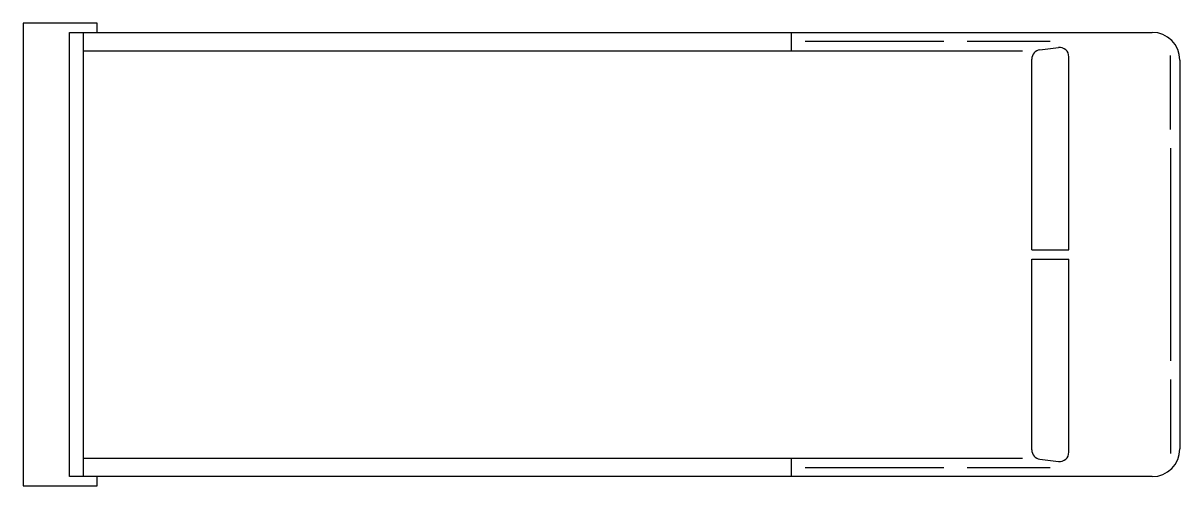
# Model space of a CAD drawing. Header units: millimetres. Extents: x -3214.7 to -3209.7, y 1949.11 to 1951.11.
import ezdxf

# ---------------------------------------------------------------- set-up
doc = ezdxf.new("R2010")
doc.units = ezdxf.units.MM
doc.header["$LTSCALE"] = 10
doc.layers.add('Veículos', color=2, linetype='Continuous')

msp = doc.modelspace()

# ---------------------------------------------------------------- linework, layer by layer
at = {"layer": 'Veículos'}
for p, q in [((-3214.3832, 1951.1082), (-3214.7032, 1951.1082)), ((-3214.7032, 1951.1082), (-3214.7032, 1949.1082)), ((-3214.3832, 1951.0682), (-3214.3832, 1951.1082)), ((-3214.5032, 1949.1482), (-3214.5032, 1951.0682)), ((-3214.5032, 1951.0682), (-3209.8232, 1951.0682)), ((-3214.4432, 1951.0682), (-3214.4432, 1949.1482)), ((-3211.3832, 1951.0682), (-3211.3832, 1950.9882)), ((-3210.7232, 1951.0282), (-3211.3232, 1951.0282)), ((-3210.2632, 1951.0282), (-3210.6232, 1951.0282)), ((-3210.3082, 1950.9925), (-3210.2282, 1951.0025)), ((-3214.4432, 1950.9882), (-3210.3832, 1950.9882)), ((-3210.3432, 1950.1282), (-3210.3432, 1950.9528)), ((-3210.1832, 1950.1282), (-3210.1832, 1950.9628)), ((-3209.7432, 1950.6482), (-3209.7432, 1950.9682)), ((-3209.7032, 1950.9482), (-3209.7032, 1949.2682)), ((-3209.7432, 1950.5682), (-3209.7432, 1949.6482)), ((-3210.3432, 1950.1282), (-3210.1832, 1950.1282)), ((-3210.3432, 1950.0882), (-3210.1832, 1950.0882)), ((-3210.3432, 1949.2635), (-3210.3432, 1950.0882)), ((-3210.1832, 1949.2535), (-3210.1832, 1950.0882)), ((-3209.7432, 1949.5682), (-3209.7432, 1949.2482)), ((-3214.4432, 1949.2282), (-3210.3832, 1949.2282)), ((-3211.3832, 1949.2282), (-3211.3832, 1949.1482)), ((-3210.3082, 1949.2238), (-3210.2282, 1949.2138)), ((-3211.3232, 1949.1882), (-3210.7232, 1949.1882)), ((-3210.6232, 1949.1882), (-3210.2632, 1949.1882)), ((-3214.7032, 1949.1082), (-3214.3832, 1949.1082)), ((-3209.8232, 1949.1482), (-3214.5032, 1949.1482)), ((-3214.3832, 1949.1082), (-3214.3832, 1949.1482))]:
    msp.add_line(p, q, dxfattribs=at)
for centre, radius, start, end in [((-3209.8232, 1950.9482), 0.12, 0, 90), ((-3210.2232, 1950.9628), 0.04, 0, 97.125), ((-3210.3032, 1950.9528), 0.04, 97.125, 180), ((-3210.3032, 1949.2635), 0.04, 180, 262.875), ((-3210.2232, 1949.2535), 0.04, 262.875, 0), ((-3209.8232, 1949.2682), 0.12, 270, 0)]:
    msp.add_arc(centre, radius, start, end, dxfattribs=at)

doc.saveas('drawing.dxf')
